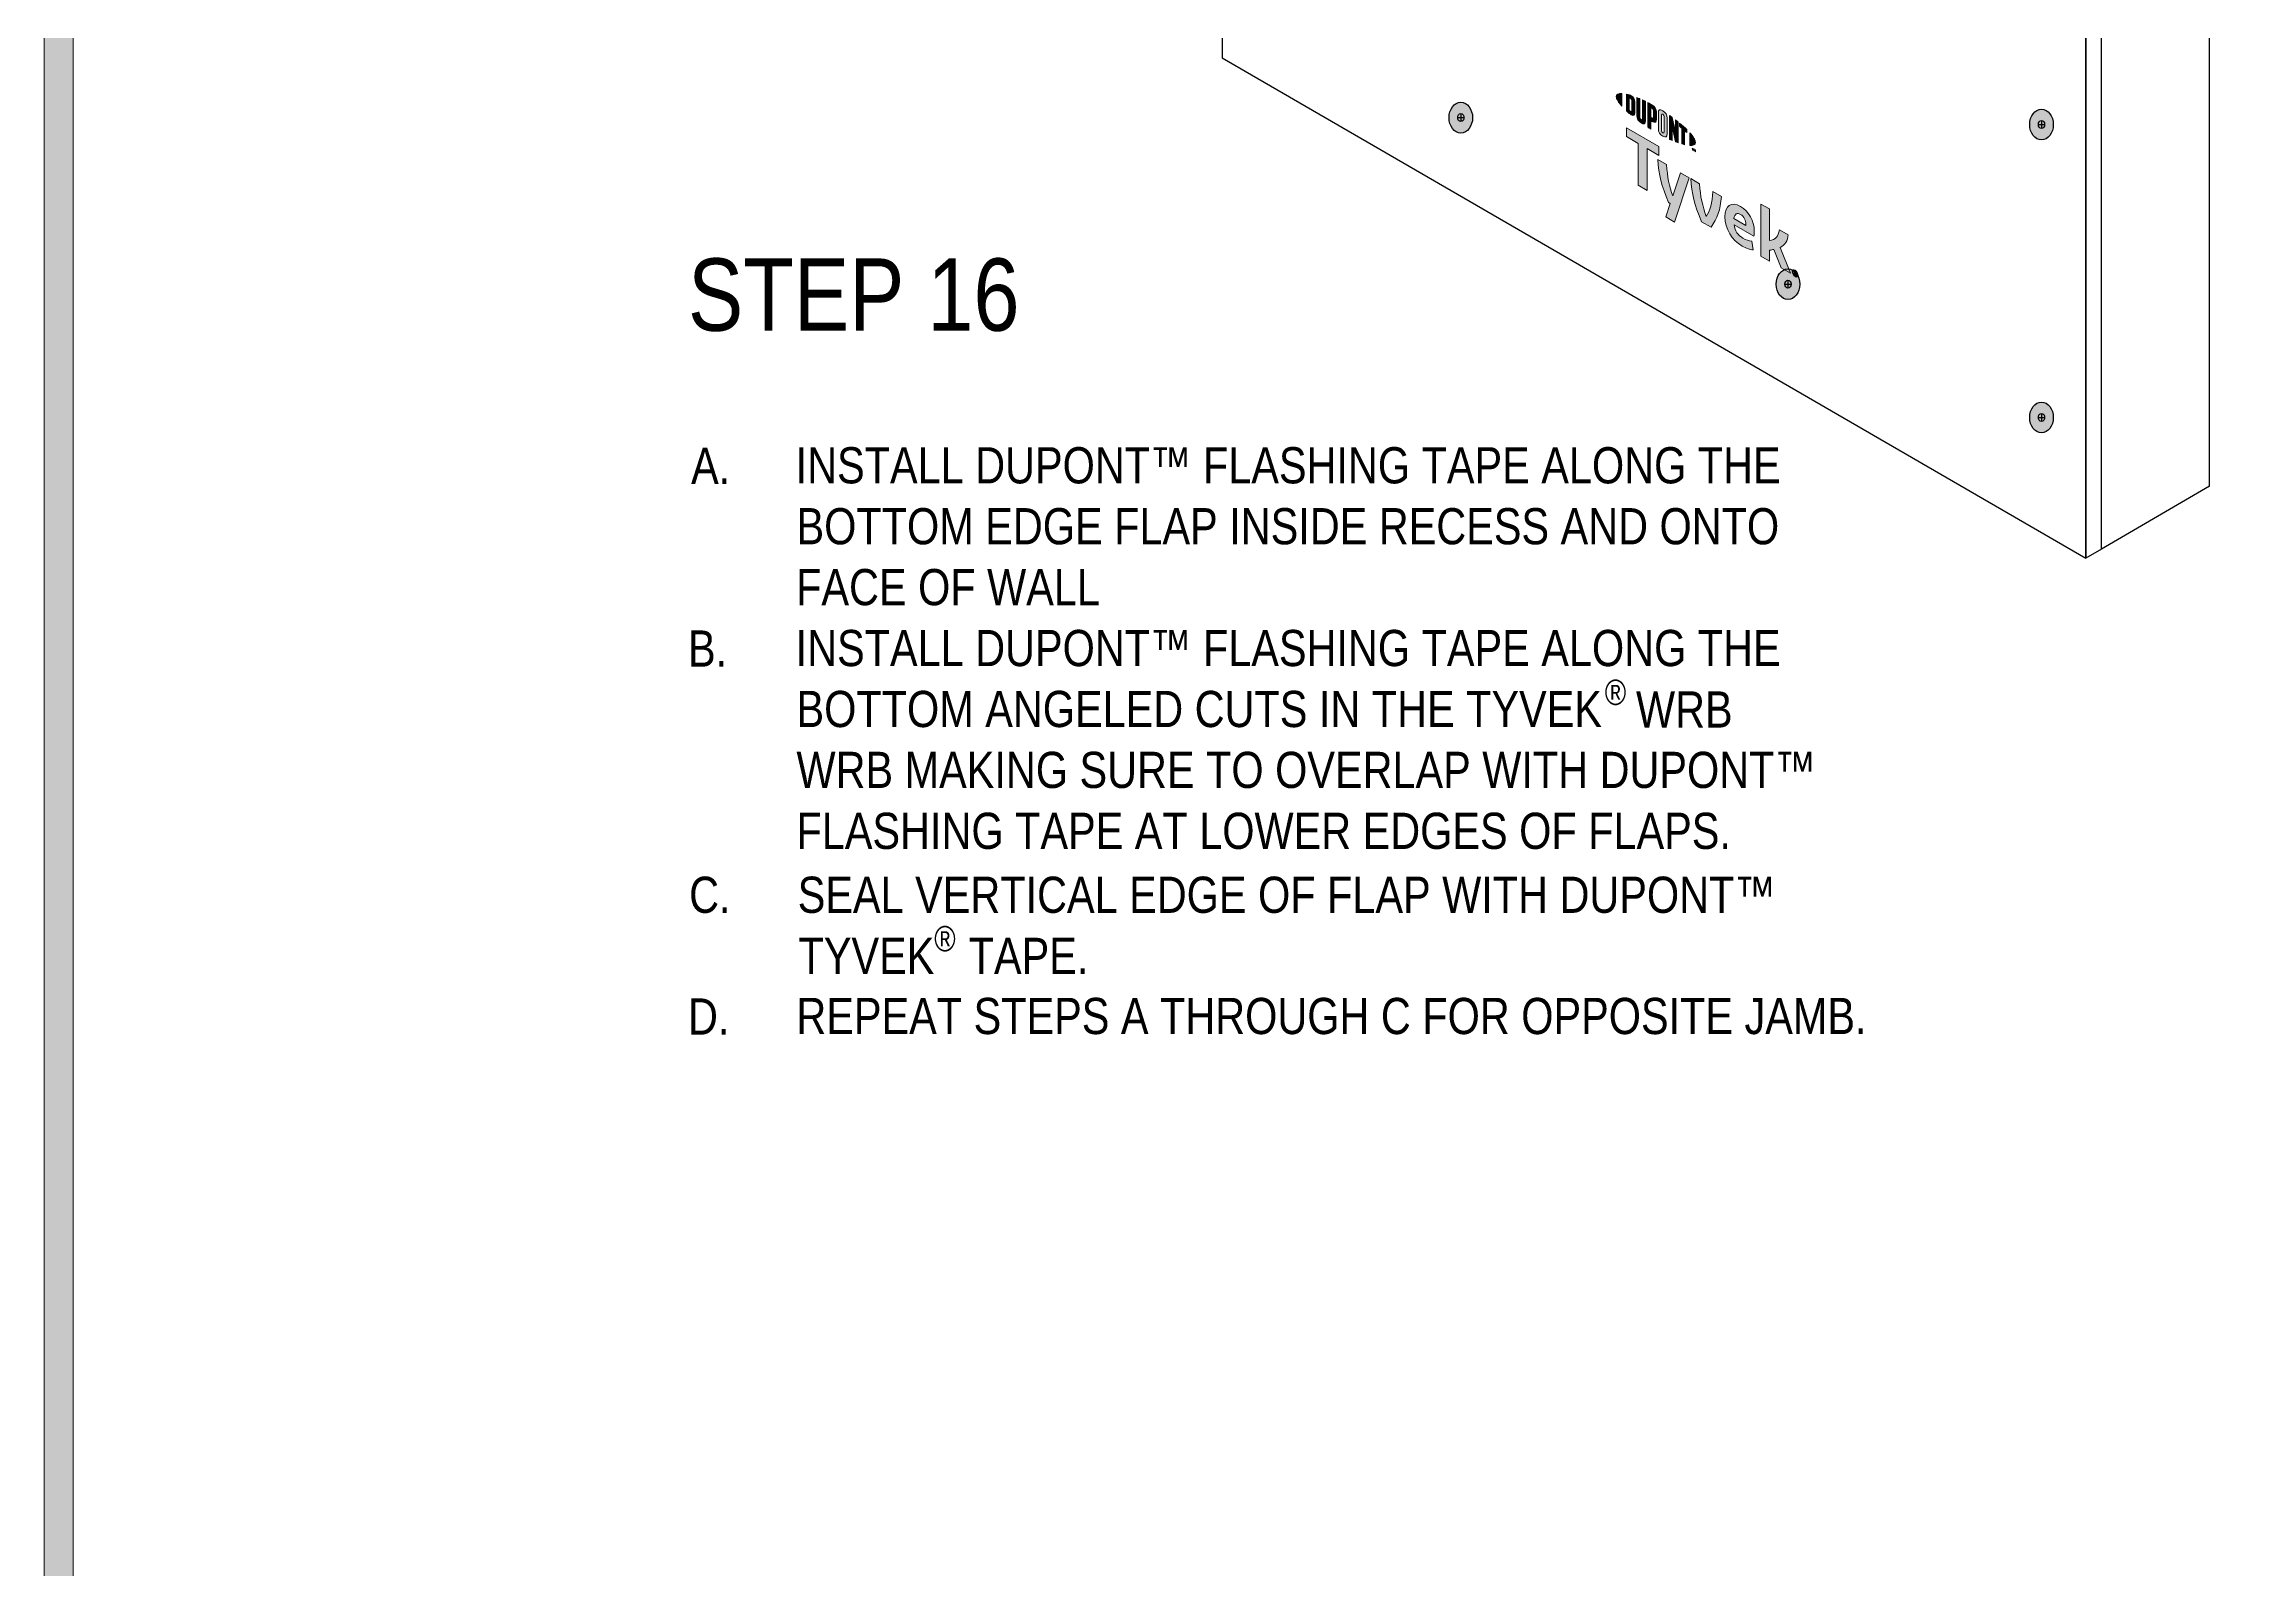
# Model space of a CAD drawing. Extents: x -1279 to 5791, y -3809 to 1769.
# Drawn here: x -1156 to -470, y -2329 to -1854 of the extents above; entities that cross this region are included whole.
import ezdxf

# ---------------------------------------------------------------- set-up
doc = ezdxf.new("R2010")
doc.units = 0
doc.header["$MEASUREMENT"] = 0
for name, color, linetype, lineweight in [('.ATI-TEXT', 7, 'Continuous', 0), ('G-ANNO-TTLB', 7, 'Continuous', 0), ('TYVEK', 7, 'Continuous', 0), ('X-REF - TRACED', 7, 'Continuous', 0)]:
    doc.layers.add(name, color=color, linetype=linetype, lineweight=lineweight)

# ---------------------------------------------------------------- blocks, each defined once
blk = doc.blocks.new('Block_47')
at = {"layer": '.ATI-TEXT', "char_height": 0.2, "attachment_point": 7}
for s, insert in [('\\C18;\\c0;\\FArial Narrow|b0|i0|c1;\\H11.249999;\\W1.000000;A.', (-955.22, -1991.21)), ('\\C18;\\c0;\\FArial Narrow|b0|i0|c1;\\H11.249999;\\W1.000000;INSTALL DUPONT™ FLASHING TAPE ALONG THE', (-922.69, -1991.21)), ('\\C18;\\c0;\\FArial Narrow|b0|i0|c1;\\H11.249999;\\W1.000000;BOTTOM EDGE FLAP INSIDE RECESS AND ONTO', (-922.42, -2010.16)), ('\\C18;\\c0;\\FArial Narrow|b0|i0|c1;\\H11.249999;\\W1.000000;FACE OF WALL', (-922.55, -2029.1)), ('\\C18;\\c0;\\FArial Narrow|b0|i0|c1;\\H11.249999;\\W1.000000;B.', (-956.17, -2048.05)), ('\\C18;\\c0;\\FArial Narrow|b0|i0|c1;\\H11.249999;\\W1.000000;INSTALL DUPONT™ FLASHING TAPE ALONG THE', (-922.69, -2048.05)), ('\\C18;\\c0;\\FArial Narrow|b0|i0|c1;\\H7.874999;\\W1.000000;®', (-670.94, -2060.07)), ('\\C18;\\c0;\\FArial Narrow|b0|i0|c1;\\H11.249999;\\W1.000000;BOTTOM ANGELED CUTS IN THE TYVEK', (-922.42, -2067)), ('\\C18;\\c0;\\FArial Narrow|b0|i0|c1;\\H11.249999;\\W1.000000; WRB', (-664.82, -2067)), ('\\C18;\\c0;\\FArial Narrow|b0|i0|c1;\\H11.249999;\\W1.000000;WRB MAKING SURE TO OVERLAP WITH DUPONT™', (-922.43, -2085.95)), ('\\C18;\\c0;\\FArial Narrow|b0|i0|c1;\\H11.249999;\\W1.000000;FLASHING TAPE AT LOWER EDGES OF FLAPS.', (-922.43, -2104.9)), ('\\C18;\\c0;\\FArial Narrow|b0|i0|c1;\\H11.249999;\\W1.000000;C.', (-955.83, -2124.79)), ('\\C18;\\c0;\\FArial Narrow|b0|i0|c1;\\H11.249999;\\W1.000000;SEAL VERTICAL EDGE OF FLAP WITH DUPONT™', (-922.05, -2124.79)), ('\\C18;\\c0;\\FArial Narrow|b0|i0|c1;\\H7.874999;\\W1.000000;®', (-879.56, -2136.7)), ('\\C18;\\c0;\\FArial Narrow|b0|i0|c1;\\H11.249999;\\W1.000000;TYVEK', (-921.79, -2143.64)), ('\\C18;\\c0;\\FArial Narrow|b0|i0|c1;\\H11.249999;\\W1.000000; TAPE.', (-872.44, -2143.64)), ('\\C18;\\c0;\\FArial Narrow|b0|i0|c1;\\H11.249999;\\W1.000000;D.', (-956.18, -2162.49)), ('\\C18;\\c0;\\FArial Narrow|b0|i0|c1;\\H11.249999;\\W1.000000;REPEAT STEPS A THROUGH C FOR OPPOSITE JAMB.', (-922.46, -2162.49))]:
    blk.add_mtext(s, dxfattribs=dict(at, insert=insert))
blk = doc.blocks.new('Block_166')
at = {"layer": 'TYVEK', "true_color": 0x003b71, "transparency": 33554687}
h = blk.add_hatch(color=156, dxfattribs=at)
h.dxf.hatch_style = 2
edge = h.paths.add_edge_path()
edge.add_ellipse((-781.47, -1479.2), major_axis=(0, 4.78), ratio=0.766948, start_angle=0, end_angle=360)
h = blk.add_hatch(color=156, dxfattribs=at)
h.dxf.hatch_style = 2
edge = h.paths.add_edge_path()
edge.add_ellipse((-715.75, -1510.53), major_axis=(0, 4.78), ratio=0.766948, start_angle=0, end_angle=360)
h = blk.add_hatch(color=156, dxfattribs=at)
h.dxf.hatch_style = 2
edge = h.paths.add_edge_path()
edge.add_ellipse((-781.47, -1570.25), major_axis=(0, 4.78), ratio=0.766948, start_angle=0, end_angle=360)
h = blk.add_hatch(color=156, dxfattribs=at)
h.dxf.hatch_style = 2
edge = h.paths.add_edge_path()
edge.add_ellipse((-613.96, -1564.95), major_axis=(0, 4.78), ratio=0.766948, start_angle=0, end_angle=360)
h = blk.add_hatch(color=156, dxfattribs=at)
h.dxf.hatch_style = 2
edge = h.paths.add_edge_path()
edge.add_ellipse((-535.08, -1606.28), major_axis=(0, 4.78), ratio=0.766948, start_angle=0, end_angle=360)
h = blk.add_hatch(color=156, dxfattribs=at)
h.dxf.hatch_style = 2
edge = h.paths.add_edge_path()
edge.add_ellipse((-781.47, -1661.33), major_axis=(0, 4.78), ratio=0.766948, start_angle=0, end_angle=360)
h = blk.add_hatch(color=156, dxfattribs=at)
h.dxf.hatch_style = 2
edge = h.paths.add_edge_path()
edge.add_ellipse((-781.47, -1752.38), major_axis=(0, 4.78), ratio=0.766948, start_angle=0, end_angle=360)
h = blk.add_hatch(color=156, dxfattribs=at)
h.dxf.hatch_style = 2
edge = h.paths.add_edge_path()
edge.add_ellipse((-781.47, -1843.49), major_axis=(0, 4.78), ratio=0.766948, start_angle=0, end_angle=360)
h = blk.add_hatch(color=156, dxfattribs=at)
h.dxf.hatch_style = 2
edge = h.paths.add_edge_path()
edge.add_ellipse((-715.75, -1877.31), major_axis=(0, 4.78), ratio=0.766948, start_angle=0, end_angle=360)
h = blk.add_hatch(color=156, dxfattribs=at)
h.dxf.hatch_style = 2
edge = h.paths.add_edge_path()
edge.add_ellipse((-535.08, -1879.46), major_axis=(0, 4.78), ratio=0.766948, start_angle=0, end_angle=360)
h = blk.add_hatch(color=156, dxfattribs=at)
h.dxf.hatch_style = 2
edge = h.paths.add_edge_path()
edge.add_ellipse((-613.96, -1929.12), major_axis=(0, 4.78), ratio=0.766948, start_angle=0, end_angle=360)
h = blk.add_hatch(color=156, dxfattribs=at)
h.dxf.hatch_style = 2
edge = h.paths.add_edge_path()
edge.add_ellipse((-535.08, -1970.56), major_axis=(0, 4.78), ratio=0.766948, start_angle=0, end_angle=360)
at = {"layer": 'TYVEK', "color": 18, "lineweight": 25, "true_color": 0x080808}
for p, q in [((-782.44, -1479.17), (-780.49, -1479.17)), ((-781.47, -1477.94), (-781.47, -1480.41)), ((-716.72, -1510.5), (-714.78, -1510.5)), ((-715.75, -1509.26), (-715.75, -1511.73)), ((-614.93, -1564.92), (-612.99, -1564.92)), ((-613.96, -1563.68), (-613.96, -1566.15)), ((-781.47, -1568.99), (-781.47, -1571.46)), ((-535.08, -1605.02), (-535.08, -1607.48)), ((-782.44, -1661.3), (-780.49, -1661.3)), ((-781.47, -1660.07), (-781.47, -1662.53)), ((-781.47, -1751.12), (-781.47, -1753.58)), ((-782.44, -1752.35), (-780.49, -1752.35)), ((-782.44, -1843.46), (-780.49, -1843.46)), ((-781.47, -1842.22), (-781.47, -1844.69)), ((-716.72, -1877.28), (-714.78, -1877.28)), ((-715.75, -1876.05), (-715.75, -1878.51)), ((-536.06, -1879.43), (-534.11, -1879.43)), ((-535.08, -1878.19), (-535.08, -1880.66)), ((-614.93, -1929.09), (-612.99, -1929.09)), ((-613.96, -1927.86), (-613.96, -1930.32)), ((-536.06, -1970.54), (-534.11, -1970.54)), ((-535.08, -1969.3), (-535.08, -1971.77))]:
    blk.add_line(p, q, dxfattribs=at)
at = {"layer": 'TYVEK', "color": 18, "lineweight": 25, "true_color": 0x000000}
blk.add_line((-536.06, -1606.25), (-534.11, -1606.25), dxfattribs=at)
at = {"layer": 'TYVEK', "color": 8, "lineweight": 25, "true_color": 0x808080}
for points in [[(-535.59, -1601.91)], [(-785.64, -1661.69)], [(-781.98, -1656.91)], [(-785.64, -1752.71)], [(-781.98, -1757.49)]]:
    blk.add_lwpolyline(points, dxfattribs=at)
at = {"layer": 'TYVEK', "color": 18, "lineweight": 25, "true_color": 0x000000}
for centre, major_axis, ratio in [((-781.47, -1479.2), (0, 4.78), 0.766948), ((-715.75, -1510.53), (0, 4.78), 0.766948), ((-781.47, -1570.25), (0, 4.78), 0.766948), ((-613.96, -1564.95), (0, 4.78), 0.766948), ((-535.08, -1606.28), (0, 4.78), 0.766948), ((-535.08, -1606.25), (0, 1.23), 0.788846), ((-781.47, -1661.33), (0, 4.78), 0.766948), ((-781.47, -1752.38), (0, 4.78), 0.766948), ((-781.47, -1843.49), (0, 4.78), 0.766948), ((-715.75, -1877.31), (0, 4.78), 0.766948), ((-535.08, -1879.46), (0, 4.78), 0.766948), ((-613.96, -1929.12), (0, 4.78), 0.766948), ((-535.08, -1970.56), (0, 4.78), 0.766948)]:
    blk.add_ellipse(centre, major_axis=major_axis, ratio=ratio, dxfattribs=at)
at = {"layer": 'TYVEK', "color": 18, "lineweight": 25, "true_color": 0x080808}
for centre in [(-781.47, -1479.17), (-715.75, -1510.5), (-613.96, -1564.92), (-781.47, -1570.22), (-781.47, -1661.3), (-781.47, -1752.35), (-781.47, -1843.46), (-715.75, -1877.28), (-535.08, -1879.43), (-613.96, -1929.09), (-535.08, -1970.54)]:
    blk.add_ellipse(centre, major_axis=(0, 1.23), ratio=0.788846, dxfattribs=at)
blk = doc.blocks.new('Block_513')
at = {"layer": 'X-REF - TRACED', "true_color": 0x848484, "transparency": 33554687}
h = blk.add_hatch(color=252, dxfattribs=at)
h.dxf.hatch_style = 2
edge = h.paths.add_edge_path()
edge.add_spline(control_points=[(-667.38, -1870.75), (-667.38, -1871.48), (-666.77, -1872.51), (-665.7, -1873.7), (-665.7, -1873.7), (-665.7, -1869.76), (-665.7, -1869.76), (-666.77, -1869.72), (-667.38, -1870.04), (-667.38, -1870.75)], knot_values=[0, 0, 0, 0, 1, 1, 1, 2, 2, 2, 3, 3, 3, 3], degree=3, periodic=0)
h = blk.add_hatch(color=252, dxfattribs=at)
h.dxf.hatch_style = 2
edge = h.paths.add_edge_path()
edge.add_spline(control_points=[(-662.5, -1875.18), (-662.5, -1875.49), (-662.66, -1875.5), (-662.85, -1875.39), (-662.99, -1875.3), (-663.22, -1875.11), (-663.41, -1874.94), (-663.41, -1874.94), (-663.41, -1871.17), (-663.41, -1871.17), (-663.22, -1871.23), (-662.99, -1871.3), (-662.85, -1871.38), (-662.66, -1871.49), (-662.5, -1871.68), (-662.5, -1871.98), (-662.5, -1871.98), (-662.5, -1875.18), (-662.5, -1875.18)], knot_values=[0, 0, 0, 0, 1, 1, 1, 2, 2, 2, 3, 3, 3, 4, 4, 4, 5, 5, 5, 6, 6, 6, 6], degree=3, periodic=0)
edge = h.paths.add_edge_path()
edge.add_spline(control_points=[(-662.72, -1870.47), (-663.02, -1870.29), (-663.45, -1870.15), (-664.23, -1869.97), (-664.23, -1869.97), (-664.23, -1875.2), (-664.23, -1875.2), (-663.54, -1875.83), (-663.02, -1876.27), (-662.72, -1876.44), (-662.03, -1876.84), (-661.65, -1876.58), (-661.65, -1875.81), (-661.65, -1875.81), (-661.65, -1872.34), (-661.65, -1872.34), (-661.65, -1871.57), (-662.03, -1870.86), (-662.72, -1870.47)], knot_values=[0, 0, 0, 0, 1, 1, 1, 2, 2, 2, 3, 3, 3, 4, 4, 4, 5, 5, 5, 6, 6, 6, 6], degree=3, periodic=0)
h = blk.add_hatch(color=252, dxfattribs=at)
h.dxf.hatch_style = 2
edge = h.paths.add_edge_path()
edge.add_spline(control_points=[(-659.25, -1877.67), (-659.25, -1877.97), (-659.35, -1878.11), (-659.67, -1877.87), (-660, -1877.64), (-660.08, -1877.44), (-660.08, -1877.08), (-660.08, -1877.08), (-660.08, -1871.39), (-660.08, -1871.39), (-660.3, -1871.29), (-660.78, -1871.09), (-660.98, -1871.01), (-660.98, -1871.01), (-660.98, -1876.76), (-660.98, -1876.76), (-660.98, -1877.68), (-660.59, -1878.26), (-659.67, -1878.91), (-658.83, -1879.51), (-658.32, -1879.32), (-658.32, -1878.3), (-658.32, -1878.3), (-658.32, -1872.22), (-658.32, -1872.22), (-658.49, -1872.13), (-659.07, -1871.86), (-659.25, -1871.77), (-659.25, -1871.77), (-659.25, -1877.67), (-659.25, -1877.67)], knot_values=[0, 0, 0, 0, 1, 1, 1, 2, 2, 2, 3, 3, 3, 4, 4, 4, 5, 5, 5, 6, 6, 6, 7, 7, 7, 8, 8, 8, 9, 9, 9, 10, 10, 10, 10], degree=3, periodic=0)
h = blk.add_hatch(color=252, dxfattribs=at)
h.dxf.hatch_style = 2
edge = h.paths.add_edge_path()
edge.add_spline(control_points=[(-655.84, -1877.15), (-655.84, -1877.47), (-655.94, -1877.58), (-656.32, -1877.36), (-656.32, -1877.36), (-656.65, -1877.18), (-656.65, -1877.18), (-656.65, -1877.18), (-656.65, -1874.16), (-656.65, -1874.16), (-656.5, -1874.23), (-656.42, -1874.27), (-656.33, -1874.32), (-655.92, -1874.56), (-655.84, -1874.79), (-655.84, -1875.13), (-655.84, -1875.13), (-655.84, -1877.15), (-655.84, -1877.15)], knot_values=[0, 0, 0, 0, 1, 1, 1, 2, 2, 2, 3, 3, 3, 4, 4, 4, 5, 5, 5, 6, 6, 6, 6], degree=3, periodic=0)
edge = h.paths.add_edge_path()
edge.add_spline(control_points=[(-656.28, -1873.29), (-656.44, -1873.19), (-657.04, -1872.87), (-657.58, -1872.59), (-657.58, -1872.59), (-657.58, -1880.25), (-657.58, -1880.25), (-657.4, -1880.37), (-656.91, -1880.68), (-656.65, -1880.84), (-656.65, -1880.84), (-656.65, -1878.24), (-656.65, -1878.24), (-656.65, -1878.24), (-656.28, -1878.45), (-656.28, -1878.45), (-655.3, -1879.01), (-654.89, -1878.74), (-654.89, -1877.77), (-654.89, -1877.77), (-654.89, -1875.52), (-654.89, -1875.52), (-654.89, -1874.57), (-655.35, -1873.83), (-656.28, -1873.29)], knot_values=[0, 0, 0, 0, 1, 1, 1, 2, 2, 2, 3, 3, 3, 4, 4, 4, 5, 5, 5, 6, 6, 6, 7, 7, 7, 8, 8, 8, 8], degree=3, periodic=0)
h = blk.add_hatch(color=252, dxfattribs=at)
h.dxf.hatch_style = 2
edge = h.paths.add_edge_path()
edge.add_spline(control_points=[(-652.48, -1881.75), (-652.48, -1882.05), (-652.57, -1882.16), (-652.9, -1881.98), (-653.25, -1881.79), (-653.34, -1881.57), (-653.34, -1881.26), (-653.34, -1881.26), (-653.34, -1876.49), (-653.34, -1876.49), (-653.34, -1876.17), (-653.25, -1876.05), (-652.9, -1876.26), (-652.57, -1876.47), (-652.48, -1876.68), (-652.48, -1876.98), (-652.48, -1876.98), (-652.48, -1881.75), (-652.48, -1881.75)], knot_values=[0, 0, 0, 0, 1, 1, 1, 2, 2, 2, 3, 3, 3, 4, 4, 4, 5, 5, 5, 6, 6, 6, 6], degree=3, periodic=0)
edge = h.paths.add_edge_path()
edge.add_spline(control_points=[(-652.9, -1875.19), (-653.77, -1874.64), (-654.29, -1874.78), (-654.29, -1875.79), (-654.29, -1875.79), (-654.29, -1880.8), (-654.29, -1880.8), (-654.29, -1881.86), (-653.82, -1882.57), (-652.9, -1883.06), (-652.01, -1883.53), (-651.54, -1883.41), (-651.54, -1882.28), (-651.54, -1882.28), (-651.54, -1877.5), (-651.54, -1877.5), (-651.54, -1876.42), (-651.96, -1875.79), (-652.9, -1875.19)], knot_values=[0, 0, 0, 0, 1, 1, 1, 2, 2, 2, 3, 3, 3, 4, 4, 4, 5, 5, 5, 6, 6, 6, 6], degree=3, periodic=0)
h = blk.add_hatch(color=252, dxfattribs=at)
h.dxf.hatch_style = 2
edge = h.paths.add_edge_path()
edge.add_spline(control_points=[(-648.93, -1881.75), (-648.93, -1881.75), (-649.97, -1877.26), (-649.97, -1877.26), (-650.26, -1877.05), (-650.6, -1876.81), (-650.86, -1876.63), (-650.86, -1876.63), (-650.86, -1883.97), (-650.86, -1883.97), (-650.68, -1884.06), (-650.2, -1884.27), (-649.96, -1884.38), (-649.96, -1884.38), (-650.03, -1880.01), (-650.03, -1880.01), (-650.03, -1880.01), (-648.93, -1884.8), (-648.93, -1884.8), (-648.7, -1884.89), (-648.36, -1885.02), (-648.13, -1885.1), (-648.13, -1885.1), (-648.13, -1878.65), (-648.13, -1878.65), (-648.37, -1878.46), (-648.79, -1878.13), (-649, -1877.98), (-649, -1877.98), (-648.93, -1881.75), (-648.93, -1881.75)], knot_values=[0, 0, 0, 0, 1, 1, 1, 2, 2, 2, 3, 3, 3, 4, 4, 4, 5, 5, 5, 6, 6, 6, 7, 7, 7, 8, 8, 8, 9, 9, 9, 10, 10, 10, 10], degree=3, periodic=0)
h = blk.add_hatch(color=252, dxfattribs=at)
h.dxf.hatch_style = 2
edge = h.paths.add_edge_path()
edge.add_spline(control_points=[(-647.67, -1880.05), (-647.44, -1880.23), (-647.21, -1880.41), (-646.99, -1880.6), (-646.99, -1880.6), (-646.99, -1885.48), (-646.99, -1885.48), (-646.78, -1885.55), (-646.4, -1885.65), (-646.15, -1885.71), (-646.15, -1885.71), (-646.15, -1881.31), (-646.15, -1881.31), (-645.9, -1881.53), (-645.67, -1881.73), (-645.46, -1881.92), (-645.46, -1881.92), (-645.46, -1880.98), (-645.46, -1880.98), (-646.12, -1880.33), (-646.84, -1879.71), (-647.67, -1879.03), (-647.67, -1879.03), (-647.67, -1880.05), (-647.67, -1880.05)], knot_values=[0, 0, 0, 0, 1, 1, 1, 2, 2, 2, 3, 3, 3, 4, 4, 4, 5, 5, 5, 6, 6, 6, 7, 7, 7, 8, 8, 8, 8], degree=3, periodic=0)
h = blk.add_hatch(color=252, dxfattribs=at)
h.dxf.hatch_style = 2
edge = h.paths.add_edge_path()
edge.add_spline(control_points=[(-642.77, -1884.96), (-642.77, -1885.68), (-643.39, -1886.01), (-644.45, -1885.97), (-644.45, -1885.97), (-644.45, -1882.03), (-644.45, -1882.03), (-643.39, -1883.22), (-642.77, -1884.25), (-642.77, -1884.96)], knot_values=[0, 0, 0, 0, 1, 1, 1, 2, 2, 2, 3, 3, 3, 3], degree=3, periodic=0)
h = blk.add_hatch(color=252, dxfattribs=at)
h.dxf.hatch_style = 2
edge = h.paths.add_edge_path()
edge.add_spline(control_points=[(-643.27, -1887.05), (-643.27, -1887.05), (-643.17, -1887.1), (-643.17, -1887.1), (-643.17, -1887.1), (-643.02, -1887.46), (-643.02, -1887.46), (-643.02, -1887.46), (-642.87, -1887.28), (-642.87, -1887.28), (-642.87, -1887.28), (-642.77, -1887.33), (-642.77, -1887.33), (-642.77, -1887.33), (-642.77, -1887.9), (-642.77, -1887.9), (-642.77, -1887.9), (-642.87, -1887.85), (-642.87, -1887.85), (-642.87, -1887.85), (-642.87, -1887.45), (-642.87, -1887.45), (-642.87, -1887.45), (-643.02, -1887.63), (-643.02, -1887.63), (-643.02, -1887.63), (-643.03, -1887.62), (-643.03, -1887.62), (-643.03, -1887.62), (-643.18, -1887.26), (-643.18, -1887.26), (-643.18, -1887.26), (-643.18, -1887.67), (-643.18, -1887.67), (-643.18, -1887.67), (-643.27, -1887.61), (-643.27, -1887.61), (-643.27, -1887.61), (-643.27, -1887.05), (-643.27, -1887.05)], knot_values=[0, 0, 0, 0, 1, 1, 1, 2, 2, 2, 3, 3, 3, 4, 4, 4, 5, 5, 5, 6, 6, 6, 7, 7, 7, 8, 8, 8, 9, 9, 9, 10, 10, 10, 11, 11, 11, 12, 12, 12, 13, 13, 13, 13], degree=3, periodic=0)
edge = h.paths.add_edge_path()
edge.add_spline(control_points=[(-643.63, -1886.94), (-643.63, -1886.94), (-643.78, -1886.85), (-643.78, -1886.85), (-643.78, -1886.85), (-643.78, -1886.75), (-643.78, -1886.75), (-643.78, -1886.75), (-643.38, -1886.98), (-643.38, -1886.98), (-643.38, -1886.98), (-643.38, -1887.08), (-643.38, -1887.08), (-643.38, -1887.08), (-643.53, -1887), (-643.53, -1887), (-643.53, -1887), (-643.53, -1887.46), (-643.53, -1887.46), (-643.53, -1887.46), (-643.63, -1887.41), (-643.63, -1887.41), (-643.63, -1887.41), (-643.63, -1886.94), (-643.63, -1886.94)], knot_values=[0, 0, 0, 0, 1, 1, 1, 2, 2, 2, 3, 3, 3, 4, 4, 4, 5, 5, 5, 6, 6, 6, 7, 7, 7, 8, 8, 8, 8], degree=3, periodic=0)
at = {"layer": 'X-REF - TRACED'}
for points, knots in [([(-667.38, -1870.75), (-667.38, -1871.48), (-666.77, -1872.51), (-665.7, -1873.7), (-665.7, -1873.7), (-665.7, -1869.76), (-665.7, -1869.76), (-666.77, -1869.72), (-667.38, -1870.04), (-667.38, -1870.75)], [0, 0, 0, 0, 1, 1, 1, 2, 2, 2, 3, 3, 3, 3]), ([(-662.72, -1870.47), (-663.02, -1870.29), (-663.45, -1870.15), (-664.23, -1869.97), (-664.23, -1869.97), (-664.23, -1875.2), (-664.23, -1875.2), (-663.54, -1875.83), (-663.02, -1876.27), (-662.72, -1876.44), (-662.03, -1876.84), (-661.65, -1876.58), (-661.65, -1875.81), (-661.65, -1875.81), (-661.65, -1872.34), (-661.65, -1872.34), (-661.65, -1871.57), (-662.03, -1870.86), (-662.72, -1870.47)], [0, 0, 0, 0, 1, 1, 1, 2, 2, 2, 3, 3, 3, 4, 4, 4, 5, 5, 5, 6, 6, 6, 6]), ([(-662.5, -1875.18), (-662.5, -1875.49), (-662.66, -1875.5), (-662.85, -1875.39), (-662.99, -1875.3), (-663.22, -1875.11), (-663.41, -1874.94), (-663.41, -1874.94), (-663.41, -1871.17), (-663.41, -1871.17), (-663.22, -1871.23), (-662.99, -1871.3), (-662.85, -1871.38), (-662.66, -1871.49), (-662.5, -1871.68), (-662.5, -1871.98), (-662.5, -1871.98), (-662.5, -1875.18), (-662.5, -1875.18)], [0, 0, 0, 0, 1, 1, 1, 2, 2, 2, 3, 3, 3, 4, 4, 4, 5, 5, 5, 6, 6, 6, 6]), ([(-659.25, -1877.67), (-659.25, -1877.97), (-659.35, -1878.11), (-659.67, -1877.87), (-660, -1877.64), (-660.08, -1877.44), (-660.08, -1877.08), (-660.08, -1877.08), (-660.08, -1871.39), (-660.08, -1871.39), (-660.3, -1871.29), (-660.78, -1871.09), (-660.98, -1871.01), (-660.98, -1871.01), (-660.98, -1876.76), (-660.98, -1876.76), (-660.98, -1877.68), (-660.59, -1878.26), (-659.67, -1878.91), (-658.83, -1879.51), (-658.32, -1879.32), (-658.32, -1878.3), (-658.32, -1878.3), (-658.32, -1872.22), (-658.32, -1872.22), (-658.49, -1872.13), (-659.07, -1871.86), (-659.25, -1871.77), (-659.25, -1871.77), (-659.25, -1877.67), (-659.25, -1877.67)], [0, 0, 0, 0, 1, 1, 1, 2, 2, 2, 3, 3, 3, 4, 4, 4, 5, 5, 5, 6, 6, 6, 7, 7, 7, 8, 8, 8, 9, 9, 9, 10, 10, 10, 10]), ([(-656.28, -1873.29), (-656.44, -1873.19), (-657.04, -1872.87), (-657.58, -1872.59), (-657.58, -1872.59), (-657.58, -1880.25), (-657.58, -1880.25), (-657.4, -1880.37), (-656.91, -1880.68), (-656.65, -1880.84), (-656.65, -1880.84), (-656.65, -1878.24), (-656.65, -1878.24), (-656.65, -1878.24), (-656.28, -1878.45), (-656.28, -1878.45), (-655.3, -1879.01), (-654.89, -1878.74), (-654.89, -1877.77), (-654.89, -1877.77), (-654.89, -1875.52), (-654.89, -1875.52), (-654.89, -1874.57), (-655.35, -1873.83), (-656.28, -1873.29)], [0, 0, 0, 0, 1, 1, 1, 2, 2, 2, 3, 3, 3, 4, 4, 4, 5, 5, 5, 6, 6, 6, 7, 7, 7, 8, 8, 8, 8]), ([(-655.84, -1877.15), (-655.84, -1877.47), (-655.94, -1877.58), (-656.32, -1877.36), (-656.32, -1877.36), (-656.65, -1877.18), (-656.65, -1877.18), (-656.65, -1877.18), (-656.65, -1874.16), (-656.65, -1874.16), (-656.5, -1874.23), (-656.42, -1874.27), (-656.33, -1874.32), (-655.92, -1874.56), (-655.84, -1874.79), (-655.84, -1875.13), (-655.84, -1875.13), (-655.84, -1877.15), (-655.84, -1877.15)], [0, 0, 0, 0, 1, 1, 1, 2, 2, 2, 3, 3, 3, 4, 4, 4, 5, 5, 5, 6, 6, 6, 6]), ([(-652.9, -1875.19), (-653.77, -1874.64), (-654.29, -1874.78), (-654.29, -1875.79), (-654.29, -1875.79), (-654.29, -1880.8), (-654.29, -1880.8), (-654.29, -1881.86), (-653.82, -1882.57), (-652.9, -1883.06), (-652.01, -1883.53), (-651.54, -1883.41), (-651.54, -1882.28), (-651.54, -1882.28), (-651.54, -1877.5), (-651.54, -1877.5), (-651.54, -1876.42), (-651.96, -1875.79), (-652.9, -1875.19)], [0, 0, 0, 0, 1, 1, 1, 2, 2, 2, 3, 3, 3, 4, 4, 4, 5, 5, 5, 6, 6, 6, 6]), ([(-652.48, -1881.75), (-652.48, -1882.05), (-652.57, -1882.16), (-652.9, -1881.98), (-653.25, -1881.79), (-653.34, -1881.57), (-653.34, -1881.26), (-653.34, -1881.26), (-653.34, -1876.49), (-653.34, -1876.49), (-653.34, -1876.17), (-653.25, -1876.05), (-652.9, -1876.26), (-652.57, -1876.47), (-652.48, -1876.68), (-652.48, -1876.98), (-652.48, -1876.98), (-652.48, -1881.75), (-652.48, -1881.75)], [0, 0, 0, 0, 1, 1, 1, 2, 2, 2, 3, 3, 3, 4, 4, 4, 5, 5, 5, 6, 6, 6, 6]), ([(-648.93, -1881.75), (-648.93, -1881.75), (-649.97, -1877.26), (-649.97, -1877.26), (-650.26, -1877.05), (-650.6, -1876.81), (-650.86, -1876.63), (-650.86, -1876.63), (-650.86, -1883.97), (-650.86, -1883.97), (-650.68, -1884.06), (-650.2, -1884.27), (-649.96, -1884.38), (-649.96, -1884.38), (-650.03, -1880.01), (-650.03, -1880.01), (-650.03, -1880.01), (-648.93, -1884.8), (-648.93, -1884.8), (-648.7, -1884.89), (-648.36, -1885.02), (-648.13, -1885.1), (-648.13, -1885.1), (-648.13, -1878.65), (-648.13, -1878.65), (-648.37, -1878.46), (-648.79, -1878.13), (-649, -1877.98), (-649, -1877.98), (-648.93, -1881.75), (-648.93, -1881.75)], [0, 0, 0, 0, 1, 1, 1, 2, 2, 2, 3, 3, 3, 4, 4, 4, 5, 5, 5, 6, 6, 6, 7, 7, 7, 8, 8, 8, 9, 9, 9, 10, 10, 10, 10]), ([(-647.67, -1880.05), (-647.44, -1880.23), (-647.21, -1880.41), (-646.99, -1880.6), (-646.99, -1880.6), (-646.99, -1885.48), (-646.99, -1885.48), (-646.78, -1885.55), (-646.4, -1885.65), (-646.15, -1885.71), (-646.15, -1885.71), (-646.15, -1881.31), (-646.15, -1881.31), (-645.9, -1881.53), (-645.67, -1881.73), (-645.46, -1881.92), (-645.46, -1881.92), (-645.46, -1880.98), (-645.46, -1880.98), (-646.12, -1880.33), (-646.84, -1879.71), (-647.67, -1879.03), (-647.67, -1879.03), (-647.67, -1880.05), (-647.67, -1880.05)], [0, 0, 0, 0, 1, 1, 1, 2, 2, 2, 3, 3, 3, 4, 4, 4, 5, 5, 5, 6, 6, 6, 7, 7, 7, 8, 8, 8, 8]), ([(-642.77, -1884.96), (-642.77, -1885.68), (-643.39, -1886.01), (-644.45, -1885.97), (-644.45, -1885.97), (-644.45, -1882.03), (-644.45, -1882.03), (-643.39, -1883.22), (-642.77, -1884.25), (-642.77, -1884.96)], [0, 0, 0, 0, 1, 1, 1, 2, 2, 2, 3, 3, 3, 3]), ([(-643.63, -1886.94), (-643.63, -1886.94), (-643.78, -1886.85), (-643.78, -1886.85), (-643.78, -1886.85), (-643.78, -1886.75), (-643.78, -1886.75), (-643.78, -1886.75), (-643.38, -1886.98), (-643.38, -1886.98), (-643.38, -1886.98), (-643.38, -1887.08), (-643.38, -1887.08), (-643.38, -1887.08), (-643.53, -1887), (-643.53, -1887), (-643.53, -1887), (-643.53, -1887.46), (-643.53, -1887.46), (-643.53, -1887.46), (-643.63, -1887.41), (-643.63, -1887.41), (-643.63, -1887.41), (-643.63, -1886.94), (-643.63, -1886.94)], [0, 0, 0, 0, 1, 1, 1, 2, 2, 2, 3, 3, 3, 4, 4, 4, 5, 5, 5, 6, 6, 6, 7, 7, 7, 8, 8, 8, 8]), ([(-643.27, -1887.05), (-643.27, -1887.05), (-643.17, -1887.1), (-643.17, -1887.1), (-643.17, -1887.1), (-643.02, -1887.46), (-643.02, -1887.46), (-643.02, -1887.46), (-642.87, -1887.28), (-642.87, -1887.28), (-642.87, -1887.28), (-642.77, -1887.33), (-642.77, -1887.33), (-642.77, -1887.33), (-642.77, -1887.9), (-642.77, -1887.9), (-642.77, -1887.9), (-642.87, -1887.85), (-642.87, -1887.85), (-642.87, -1887.85), (-642.87, -1887.45), (-642.87, -1887.45), (-642.87, -1887.45), (-643.02, -1887.63), (-643.02, -1887.63), (-643.02, -1887.63), (-643.03, -1887.62), (-643.03, -1887.62), (-643.03, -1887.62), (-643.18, -1887.26), (-643.18, -1887.26), (-643.18, -1887.26), (-643.18, -1887.67), (-643.18, -1887.67), (-643.18, -1887.67), (-643.27, -1887.61), (-643.27, -1887.61), (-643.27, -1887.61), (-643.27, -1887.05), (-643.27, -1887.05)], [0, 0, 0, 0, 1, 1, 1, 2, 2, 2, 3, 3, 3, 4, 4, 4, 5, 5, 5, 6, 6, 6, 7, 7, 7, 8, 8, 8, 9, 9, 9, 10, 10, 10, 11, 11, 11, 12, 12, 12, 13, 13, 13, 13])]:
    blk.add_open_spline(points, degree=3, knots=knots, dxfattribs=at)
blk = doc.blocks.new('Block_517')
at = {"layer": 'X-REF - TRACED', "true_color": 0x848484, "transparency": 33554687}
h = blk.add_hatch(color=252, dxfattribs=at)
h.dxf.hatch_style = 2
h.paths.add_polyline_path([(-654.13, -1886.29), (-664.23, -1880.46), (-664.23, -1883.2), (-660.58, -1885.31), (-660.58, -1898.3), (-657.77, -1899.92), (-657.77, -1886.93), (-654.13, -1889.03)])
h = blk.add_hatch(color=252, dxfattribs=at)
h.dxf.hatch_style = 2
edge = h.paths.add_edge_path()
edge.add_spline(control_points=[(-637.33, -1900.23), (-637.51, -1903.97), (-638.26, -1906.15), (-639.41, -1908.03), (-640.53, -1904.84), (-641.26, -1901.81), (-641.47, -1897.84), (-641.47, -1897.84), (-644.2, -1896.27), (-644.2, -1896.27), (-643.91, -1900.96), (-643.02, -1904.37), (-640.9, -1909.66), (-640.9, -1909.66), (-637.9, -1911.39), (-637.9, -1911.39), (-635.86, -1908.5), (-635.02, -1906.09), (-634.63, -1901.79), (-634.63, -1901.79), (-637.33, -1900.23), (-637.33, -1900.23)], knot_values=[0, 0, 0, 0, 1, 1, 1, 2, 2, 2, 3, 3, 3, 4, 4, 4, 5, 5, 5, 6, 6, 6, 7, 7, 7, 7], degree=3, periodic=0)
h = blk.add_hatch(color=252, dxfattribs=at)
h.dxf.hatch_style = 2
edge = h.paths.add_edge_path()
edge.add_spline(control_points=[(-630.76, -1908.68), (-630.76, -1908.68), (-627.04, -1910.83), (-627.04, -1910.83), (-627.04, -1910.83), (-627.04, -1910.56), (-627.04, -1910.56), (-627.04, -1909.3), (-627.63, -1908.04), (-628.71, -1907.42), (-629.84, -1906.76), (-630.59, -1907.25), (-630.76, -1908.68)], knot_values=[0, 0, 0, 0, 1, 1, 1, 2, 2, 2, 3, 3, 3, 4, 4, 4, 4], degree=3, periodic=0)
edge = h.paths.add_edge_path()
edge.add_spline(control_points=[(-624.82, -1918.45), (-625.68, -1918.4), (-626.96, -1917.98), (-628.25, -1917.23), (-631.41, -1915.41), (-633.57, -1911.87), (-633.57, -1908.14), (-633.57, -1904.56), (-631.59, -1903.28), (-628.71, -1904.94), (-626.14, -1906.43), (-624.45, -1909.49), (-624.45, -1912.51), (-624.45, -1913.18), (-624.49, -1913.74), (-624.53, -1914.17), (-624.53, -1914.17), (-630.73, -1910.59), (-630.73, -1910.59), (-630.47, -1912.54), (-629.55, -1913.88), (-627.98, -1914.78), (-627.02, -1915.34), (-626.1, -1915.62), (-625.25, -1915.71), (-625.25, -1915.71), (-624.82, -1918.45), (-624.82, -1918.45)], knot_values=[0, 0, 0, 0, 1, 1, 1, 2, 2, 2, 3, 3, 3, 4, 4, 4, 5, 5, 5, 6, 6, 6, 7, 7, 7, 8, 8, 8, 9, 9, 9, 9], degree=3, periodic=0)
h = blk.add_hatch(color=252, dxfattribs=at)
h.dxf.hatch_style = 2
edge = h.paths.add_edge_path()
edge.add_spline(control_points=[(-616.43, -1917.65), (-616.43, -1917.65), (-613.17, -1925.67), (-613.17, -1925.67), (-613.17, -1925.67), (-616.11, -1923.97), (-616.11, -1923.97), (-616.11, -1923.97), (-618.37, -1918.29), (-618.37, -1918.29), (-618.78, -1918.39), (-619.21, -1918.47), (-619.68, -1918.54), (-619.68, -1918.54), (-619.68, -1921.91), (-619.68, -1921.91), (-619.68, -1921.91), (-622.39, -1920.35), (-622.39, -1920.35), (-622.39, -1920.35), (-622.39, -1904.23), (-622.39, -1904.23), (-622.39, -1904.23), (-619.68, -1905.63), (-619.68, -1905.63), (-619.68, -1905.63), (-619.68, -1915.55), (-619.68, -1915.55), (-617.84, -1915.24), (-616.94, -1914.19), (-616.62, -1912.19), (-616.62, -1912.19), (-613.94, -1913.74), (-613.94, -1913.74), (-613.99, -1915.64), (-614.86, -1916.87), (-616.43, -1917.65)], knot_values=[0, 0, 0, 0, 1, 1, 1, 2, 2, 2, 3, 3, 3, 4, 4, 4, 5, 5, 5, 6, 6, 6, 7, 7, 7, 8, 8, 8, 9, 9, 9, 10, 10, 10, 11, 11, 11, 12, 12, 12, 12], degree=3, periodic=0)
at = {"layer": 'X-REF - TRACED'}
blk.add_lwpolyline([(-654.13, -1886.29), (-664.23, -1880.46), (-664.23, -1883.2), (-660.58, -1885.31), (-660.58, -1898.3), (-657.77, -1899.92), (-657.77, -1886.93), (-654.13, -1889.03)], close=True, dxfattribs=at)
for points, knots in [([(-637.33, -1900.23), (-637.51, -1903.97), (-638.26, -1906.15), (-639.41, -1908.03), (-640.53, -1904.84), (-641.26, -1901.81), (-641.47, -1897.84), (-641.47, -1897.84), (-644.2, -1896.27), (-644.2, -1896.27), (-643.91, -1900.96), (-643.02, -1904.37), (-640.9, -1909.66), (-640.9, -1909.66), (-637.9, -1911.39), (-637.9, -1911.39), (-635.86, -1908.5), (-635.02, -1906.09), (-634.63, -1901.79), (-634.63, -1901.79), (-637.33, -1900.23), (-637.33, -1900.23)], [0, 0, 0, 0, 1, 1, 1, 2, 2, 2, 3, 3, 3, 4, 4, 4, 5, 5, 5, 6, 6, 6, 7, 7, 7, 7]), ([(-624.82, -1918.45), (-625.68, -1918.4), (-626.96, -1917.98), (-628.25, -1917.23), (-631.41, -1915.41), (-633.57, -1911.87), (-633.57, -1908.14), (-633.57, -1904.56), (-631.59, -1903.28), (-628.71, -1904.94), (-626.14, -1906.43), (-624.45, -1909.49), (-624.45, -1912.51), (-624.45, -1913.18), (-624.49, -1913.74), (-624.53, -1914.17), (-624.53, -1914.17), (-630.73, -1910.59), (-630.73, -1910.59), (-630.47, -1912.54), (-629.55, -1913.88), (-627.98, -1914.78), (-627.02, -1915.34), (-626.1, -1915.62), (-625.25, -1915.71), (-625.25, -1915.71), (-624.82, -1918.45), (-624.82, -1918.45)], [0, 0, 0, 0, 1, 1, 1, 2, 2, 2, 3, 3, 3, 4, 4, 4, 5, 5, 5, 6, 6, 6, 7, 7, 7, 8, 8, 8, 9, 9, 9, 9]), ([(-630.76, -1908.68), (-630.76, -1908.68), (-627.04, -1910.83), (-627.04, -1910.83), (-627.04, -1910.83), (-627.04, -1910.56), (-627.04, -1910.56), (-627.04, -1909.3), (-627.63, -1908.04), (-628.71, -1907.42), (-629.84, -1906.76), (-630.59, -1907.25), (-630.76, -1908.68)], [0, 0, 0, 0, 1, 1, 1, 2, 2, 2, 3, 3, 3, 4, 4, 4, 4]), ([(-616.43, -1917.65), (-616.43, -1917.65), (-613.17, -1925.67), (-613.17, -1925.67), (-613.17, -1925.67), (-616.11, -1923.97), (-616.11, -1923.97), (-616.11, -1923.97), (-618.37, -1918.29), (-618.37, -1918.29), (-618.78, -1918.39), (-619.21, -1918.47), (-619.68, -1918.54), (-619.68, -1918.54), (-619.68, -1921.91), (-619.68, -1921.91), (-619.68, -1921.91), (-622.39, -1920.35), (-622.39, -1920.35), (-622.39, -1920.35), (-622.39, -1904.23), (-622.39, -1904.23), (-622.39, -1904.23), (-619.68, -1905.63), (-619.68, -1905.63), (-619.68, -1905.63), (-619.68, -1915.55), (-619.68, -1915.55), (-617.84, -1915.24), (-616.94, -1914.19), (-616.62, -1912.19), (-616.62, -1912.19), (-613.94, -1913.74), (-613.94, -1913.74), (-613.99, -1915.64), (-614.86, -1916.87), (-616.43, -1917.65)], [0, 0, 0, 0, 1, 1, 1, 2, 2, 2, 3, 3, 3, 4, 4, 4, 5, 5, 5, 6, 6, 6, 7, 7, 7, 8, 8, 8, 9, 9, 9, 10, 10, 10, 11, 11, 11, 12, 12, 12, 12])]:
    blk.add_open_spline(points, degree=3, knots=knots, dxfattribs=at)
blk = doc.blocks.new('Block_516')
at = {"layer": 'X-REF - TRACED', "true_color": 0x848484, "transparency": 33554687}
h = blk.add_hatch(color=252, dxfattribs=at)
h.dxf.hatch_style = 2
edge = h.paths.add_edge_path()
edge.add_spline(control_points=[(-647.39, -1894.43), (-647.39, -1894.43), (-649.82, -1901.67), (-649.82, -1901.67), (-650.85, -1898.64), (-651.52, -1895.71), (-651.73, -1891.92), (-651.73, -1891.92), (-654.45, -1890.35), (-654.45, -1890.35), (-654.16, -1895.04), (-653.28, -1898.45), (-651.16, -1903.74), (-651.16, -1903.74), (-650.61, -1904.05), (-650.61, -1904.05), (-650.61, -1904.05), (-652, -1908.2), (-652, -1908.2), (-652, -1908.2), (-649.3, -1909.76), (-649.3, -1909.76), (-649.3, -1909.76), (-644.68, -1895.99), (-644.68, -1895.99), (-644.68, -1895.99), (-647.39, -1894.43), (-647.39, -1894.43)], knot_values=[0, 0, 0, 0, 1, 1, 1, 2, 2, 2, 3, 3, 3, 4, 4, 4, 5, 5, 5, 6, 6, 6, 7, 7, 7, 8, 8, 8, 9, 9, 9, 9], degree=3, periodic=0)
at = {"layer": 'X-REF - TRACED'}
blk.add_open_spline([(-647.39, -1894.43), (-647.39, -1894.43), (-649.82, -1901.67), (-649.82, -1901.67), (-650.85, -1898.64), (-651.52, -1895.71), (-651.73, -1891.92), (-651.73, -1891.92), (-654.45, -1890.35), (-654.45, -1890.35), (-654.16, -1895.04), (-653.28, -1898.45), (-651.16, -1903.74), (-651.16, -1903.74), (-650.61, -1904.05), (-650.61, -1904.05), (-650.61, -1904.05), (-652, -1908.2), (-652, -1908.2), (-652, -1908.2), (-649.3, -1909.76), (-649.3, -1909.76), (-649.3, -1909.76), (-644.68, -1895.99), (-644.68, -1895.99), (-644.68, -1895.99), (-647.39, -1894.43), (-647.39, -1894.43)], degree=3, knots=[0, 0, 0, 0, 1, 1, 1, 2, 2, 2, 3, 3, 3, 4, 4, 4, 5, 5, 5, 6, 6, 6, 7, 7, 7, 8, 8, 8, 9, 9, 9, 9], dxfattribs=at)
blk.add_blockref('Block_517', (0, 0), dxfattribs=at)
blk = doc.blocks.new('Block_518')
at = {"layer": 'X-REF - TRACED', "true_color": 0x848484, "transparency": 33554687}
h = blk.add_hatch(color=252, dxfattribs=at)
h.dxf.hatch_style = 2
edge = h.paths.add_edge_path()
edge.add_spline(control_points=[(-611.87, -1925.36), (-611.87, -1925.36), (-611.87, -1925.66), (-611.87, -1925.66), (-611.87, -1925.66), (-611.76, -1925.72), (-611.76, -1925.72), (-611.65, -1925.78), (-611.59, -1925.78), (-611.59, -1925.67), (-611.59, -1925.56), (-611.65, -1925.49), (-611.76, -1925.43), (-611.76, -1925.43), (-611.87, -1925.36), (-611.87, -1925.36)], knot_values=[0, 0, 0, 0, 1, 1, 1, 2, 2, 2, 3, 3, 3, 4, 4, 4, 5, 5, 5, 5], degree=3, periodic=0)
edge = h.paths.add_edge_path()
edge.add_spline(control_points=[(-612.06, -1925.06), (-612.06, -1925.06), (-611.76, -1925.24), (-611.76, -1925.24), (-611.52, -1925.38), (-611.41, -1925.57), (-611.41, -1925.78), (-611.41, -1925.92), (-611.47, -1925.99), (-611.58, -1925.98), (-611.52, -1926.14), (-611.44, -1926.31), (-611.35, -1926.5), (-611.35, -1926.5), (-611.58, -1926.36), (-611.58, -1926.36), (-611.66, -1926.2), (-611.72, -1926.05), (-611.77, -1925.9), (-611.77, -1925.9), (-611.87, -1925.84), (-611.87, -1925.84), (-611.87, -1925.84), (-611.87, -1926.19), (-611.87, -1926.19), (-611.87, -1926.19), (-612.06, -1926.08), (-612.06, -1926.08), (-612.06, -1926.08), (-612.06, -1925.06), (-612.06, -1925.06)], knot_values=[0, 0, 0, 0, 1, 1, 1, 2, 2, 2, 3, 3, 3, 4, 4, 4, 5, 5, 5, 6, 6, 6, 7, 7, 7, 8, 8, 8, 9, 9, 9, 10, 10, 10, 10], degree=3, periodic=0)
edge = h.paths.add_edge_path()
edge.add_spline(control_points=[(-611.75, -1924.98), (-612.18, -1924.74), (-612.42, -1924.88), (-612.42, -1925.39), (-612.42, -1925.9), (-612.18, -1926.32), (-611.75, -1926.56), (-611.33, -1926.81), (-611.08, -1926.67), (-611.08, -1926.16), (-611.08, -1925.65), (-611.33, -1925.23), (-611.75, -1924.98)], knot_values=[0, 0, 0, 0, 1, 1, 1, 2, 2, 2, 3, 3, 3, 4, 4, 4, 4], degree=3, periodic=0)
edge = h.paths.add_edge_path()
edge.add_spline(control_points=[(-611.75, -1924.78), (-611.22, -1925.08), (-610.88, -1925.67), (-610.88, -1926.28), (-610.88, -1926.88), (-611.23, -1927.06), (-611.75, -1926.76), (-612.28, -1926.45), (-612.62, -1925.88), (-612.62, -1925.27), (-612.62, -1924.66), (-612.28, -1924.48), (-611.75, -1924.78)], knot_values=[0, 0, 0, 0, 1, 1, 1, 2, 2, 2, 3, 3, 3, 4, 4, 4, 4], degree=3, periodic=0)
at = {"layer": 'X-REF - TRACED'}
for points, knots in [([(-611.75, -1924.78), (-611.22, -1925.08), (-610.88, -1925.67), (-610.88, -1926.28), (-610.88, -1926.88), (-611.23, -1927.06), (-611.75, -1926.76), (-612.28, -1926.45), (-612.62, -1925.88), (-612.62, -1925.27), (-612.62, -1924.66), (-612.28, -1924.48), (-611.75, -1924.78)], [0, 0, 0, 0, 1, 1, 1, 2, 2, 2, 3, 3, 3, 4, 4, 4, 4]), ([(-611.75, -1924.98), (-612.18, -1924.74), (-612.42, -1924.88), (-612.42, -1925.39), (-612.42, -1925.9), (-612.18, -1926.32), (-611.75, -1926.56), (-611.33, -1926.81), (-611.08, -1926.67), (-611.08, -1926.16), (-611.08, -1925.65), (-611.33, -1925.23), (-611.75, -1924.98)], [0, 0, 0, 0, 1, 1, 1, 2, 2, 2, 3, 3, 3, 4, 4, 4, 4]), ([(-612.06, -1925.06), (-612.06, -1925.06), (-611.76, -1925.24), (-611.76, -1925.24), (-611.52, -1925.38), (-611.41, -1925.57), (-611.41, -1925.78), (-611.41, -1925.92), (-611.47, -1925.99), (-611.58, -1925.98), (-611.52, -1926.14), (-611.44, -1926.31), (-611.35, -1926.5), (-611.35, -1926.5), (-611.58, -1926.36), (-611.58, -1926.36), (-611.66, -1926.2), (-611.72, -1926.05), (-611.77, -1925.9), (-611.77, -1925.9), (-611.87, -1925.84), (-611.87, -1925.84), (-611.87, -1925.84), (-611.87, -1926.19), (-611.87, -1926.19), (-611.87, -1926.19), (-612.06, -1926.08), (-612.06, -1926.08), (-612.06, -1926.08), (-612.06, -1925.06), (-612.06, -1925.06)], [0, 0, 0, 0, 1, 1, 1, 2, 2, 2, 3, 3, 3, 4, 4, 4, 5, 5, 5, 6, 6, 6, 7, 7, 7, 8, 8, 8, 9, 9, 9, 10, 10, 10, 10]), ([(-611.87, -1925.36), (-611.87, -1925.36), (-611.87, -1925.66), (-611.87, -1925.66), (-611.87, -1925.66), (-611.76, -1925.72), (-611.76, -1925.72), (-611.65, -1925.78), (-611.59, -1925.78), (-611.59, -1925.67), (-611.59, -1925.56), (-611.65, -1925.49), (-611.76, -1925.43), (-611.76, -1925.43), (-611.87, -1925.36), (-611.87, -1925.36)], [0, 0, 0, 0, 1, 1, 1, 2, 2, 2, 3, 3, 3, 4, 4, 4, 5, 5, 5, 5])]:
    blk.add_open_spline(points, degree=3, knots=knots, dxfattribs=at)
blk = doc.blocks.new('Block_515')
at = {"layer": 'X-REF - TRACED'}
for name in ['Block_516', 'Block_518']:
    blk.add_blockref(name, (0, 0), dxfattribs=at)
blk = doc.blocks.new('Block_514')
at = {"layer": 'X-REF - TRACED'}
blk.add_blockref('Block_515', (0, 0), dxfattribs=at)
blk = doc.blocks.new('Block_512')
at = {"layer": 'X-REF - TRACED'}
for name in ['Block_513', 'Block_514']:
    blk.add_blockref(name, (0, 0), dxfattribs=at)

msp = doc.modelspace()

# ---------------------------------------------------------------- hatches: boundary and pattern name
at = {"layer": 'G-ANNO-TTLB', "true_color": 0xff00ff, "transparency": 33554687}
h = msp.add_hatch(color=6, dxfattribs=at)
edge = h.paths.add_edge_path()
edge.add_spline(control_points=[(1773.02, -3692.6), (1773.02, -3692.6), (-1156.5, -3692.6), (-1156.5, -3692.6), (-1156.5, -3692.6), (-1156.5, -1235.6), (-1156.5, -1235.6), (-1156.5, -1235.6), (1773.02, -1235.6), (1773.02, -1235.6), (1773.02, -1235.6), (1773.02, -3692.6), (1773.02, -3692.6)], knot_values=[0, 0, 0, 0, 1, 1, 1, 2, 2, 2, 3, 3, 3, 4, 4, 4, 4], degree=3, periodic=0)
edge = h.paths.add_edge_path()
edge.add_spline(control_points=[(-1147.5, -1244.6), (-1147.5, -1244.6), (-1147.5, -3683.6), (-1147.5, -3683.6), (-1147.5, -3683.6), (1764.02, -3683.6), (1764.02, -3683.6), (1764.02, -3683.6), (1764.02, -1244.6), (1764.02, -1244.6), (1764.02, -1244.6), (-1147.5, -1244.6), (-1147.5, -1244.6)], knot_values=[0, 0, 0, 0, 1, 1, 1, 2, 2, 2, 3, 3, 3, 4, 4, 4, 4], degree=3, periodic=0)
edge.add_line((-1147.5, -1244.6), (-1147.5, -1244.6))

# ---------------------------------------------------------------- linework, layer by layer
at = {"layer": 'G-ANNO-TTLB', "color": 6, "lineweight": 9, "true_color": 0xff00ff}
for p, q in [((-1156.5, -1235.6), (-1156.5, -3692.6)), ((-1147.5, -1244.6), (-1147.5, -3683.6)), ((-1147.5, -3683.6), (-1147.5, -1244.6))]:
    msp.add_line(p, q, dxfattribs=at)
at = {"layer": 'G-ANNO-TTLB'}
for points in [[(1773.02, -3692.6), (1773.02, -3692.6), (-1156.5, -3692.6), (-1156.5, -3692.6), (-1156.5, -3692.6), (-1156.5, -1235.6), (-1156.5, -1235.6), (-1156.5, -1235.6), (1773.02, -1235.6), (1773.02, -1235.6), (1773.02, -1235.6), (1773.02, -3692.6), (1773.02, -3692.6)], [(-1147.5, -1244.6), (-1147.5, -1244.6), (-1147.5, -3683.6), (-1147.5, -3683.6), (-1147.5, -3683.6), (1764.02, -3683.6), (1764.02, -3683.6), (1764.02, -3683.6), (1764.02, -1244.6), (1764.02, -1244.6), (1764.02, -1244.6), (-1147.5, -1244.6), (-1147.5, -1244.6)]]:
    msp.add_open_spline(points, degree=3, knots=[0, 0, 0, 0, 1, 1, 1, 2, 2, 2, 3, 3, 3, 4, 4, 4, 4], dxfattribs=at)
at = {"layer": 'TYVEK', "color": 18, "lineweight": 25, "true_color": 0x000000}
for p, q in [((-790.04, -1436.47), (-790.04, -1858.71)), ((-521.25, -1846.08), (-521.25, -2014.32)), ((-790.04, -1858.71), (-521.25, -2014.32))]:
    msp.add_line(p, q, dxfattribs=at)
at = {"layer": 'TYVEK', "color": 33, "lineweight": 25, "true_color": 0xcc9966}
for q in [(-482.82, -1567.61), (-516.44, -2011.54)]:
    msp.add_line((-482.82, -1991.97), q, dxfattribs=at)
at = {"layer": 'TYVEK', "color": 2, "lineweight": 25, "true_color": 0xffff00}
for p, q in [((-516.44, -2011.54), (-516.44, -1674.69)), ((-521.25, -2014.32), (-521.25, -1846.08)), ((-516.44, -2011.54), (-521.25, -2014.32))]:
    msp.add_line(p, q, dxfattribs=at)

# ---------------------------------------------------------------- block references
at = {"layer": '.ATI-TEXT'}
msp.add_blockref('Block_47', (0, 0), dxfattribs=at)
at = {"layer": 'TYVEK'}
msp.add_blockref('Block_166', (0, 0), dxfattribs=at)
at = {"layer": 'X-REF - TRACED'}
msp.add_blockref('Block_512', (0, 0), dxfattribs=at)

# ---------------------------------------------------------------- texts
at = {"layer": '.ATI-TEXT', "insert": (-956.18, -1943.91), "char_height": 0.2, "attachment_point": 7}
msp.add_mtext('\\C18;\\c0;\\FArial Narrow|b0|i0|c1;\\H22.499999;\\W1.000000;STEP 16', dxfattribs=at)

doc.saveas('drawing.dxf')
